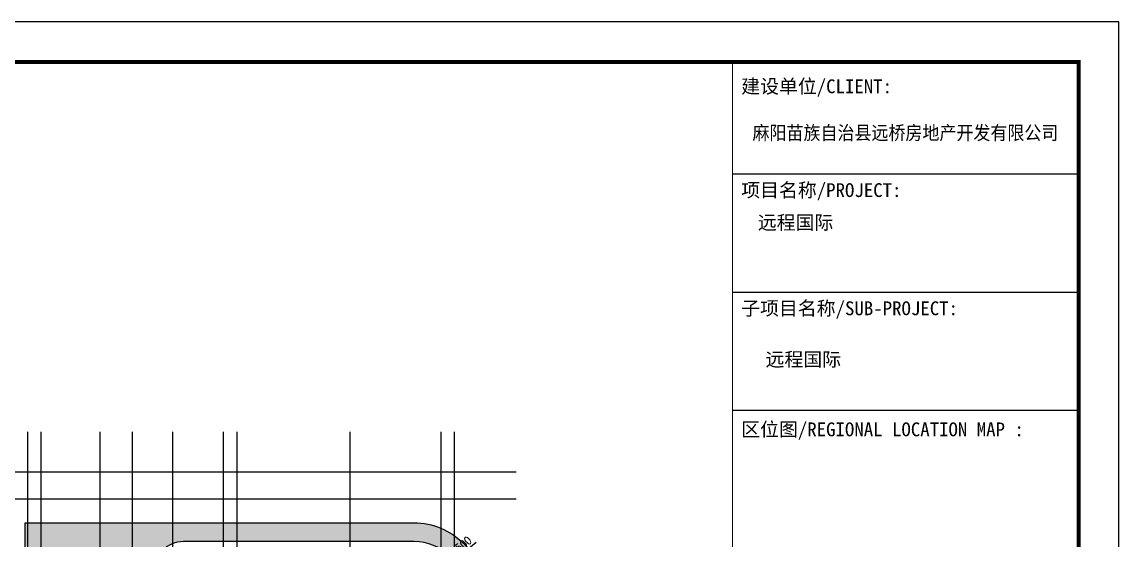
# Model space of a CAD drawing. Extents: x -737978 to 768813, y -372247 to 1140308.
# Drawn here: x -260626 to -219936, y -90144 to -70811 of the extents above; entities that cross this region are included whole.
import ezdxf

# ---------------------------------------------------------------- set-up
doc = ezdxf.new("R2010")
doc.units = 0
doc.header["$LTSCALE"] = 10
doc.header["$MEASUREMENT"] = 0
doc.linetypes.add('DOTE', pattern=[2.42, 2, -0.2, 0.02, -0.2])
doc.layers.get('0').update_dxf_attribs({"linetype": 'CONTINUOUS'})
doc.layers.get('Defpoints').update_dxf_attribs({"linetype": 'CONTINUOUS'})
for name, color, linetype in [('A-ANNO-DIMS', 93, 'CONTINUOUS'), ('A-WALL-GLAZ', 141, 'CONTINUOUS'), ('DOTE', 1, 'DOTE'), ('PUB_TITLE', 4, 'CONTINUOUS')]:
    doc.layers.add(name, color=color, linetype=linetype)
doc.styles.add('-宋体', font='', dxfattribs={"width": 0.8})
doc.styles.add('_TCH_DIM_T3', font='SIMPLEX.shx', dxfattribs={"width": 0.8, "bigfont": 'GBCBIG.shx'})
doc.styles.get('-宋体').set_extended_font_data('SimSun')
doc.dimstyles.new('_TCH_ARCH', dxfattribs={"dimtxt": 3.5, "dimasz": 1, "dimexe": 2.5, "dimexo": 3, "dimgap": 1, "dimtad": 1, "dimtoh": 1, "dimdec": 0, "dimzin": 0, "dimdsep": 46, "dimtxsty": '_TCH_DIM_T3', "dimblk": 'ARCHTICK', "dimcen": 0.09, "dimclrt": 7, "dimadec": 1, "dimazin": 0, "dimtfac": 1, "dimtdec": 0, "dimtix": 1, "dimtmove": 2, "dimatfit": 3, "dimfxl": 1, "dimtolj": 1, "dimtzin": 0, "dimarcsym": 0})

# ---------------------------------------------------------------- blocks, each defined once
blk = doc.blocks.new('TQ1')
at = {"layer": 'PUB_TITLE'}
for p, q in [((-49855, -380355), (-43855, -380355)), ((-49855, -382405), (-43855, -382405))]:
    blk.add_line(p, q, dxfattribs=at)
at = {"layer": 'PUB_TITLE', "const_width": 20}
for points in [[(-49855, -378414), (-49855, -418455)], [(-49855, -384455), (-43855, -384455)]]:
    blk.add_lwpolyline(points, dxfattribs=at)
at = {"layer": 'PUB_TITLE', "style": '-宋体'}
for s, p in [('建设单位/CLIENT:', (-49705, -378955)), ('项目名称/PROJECT:', (-49705, -380755)), ('远程国际', (-49417, -381317)), ('子项目名称/SUB-PROJECT:', (-49705, -382805)), ('远程国际', (-49283, -383691)), ('区位图/REGIONAL LOCATION MAP :', (-49705, -384905))]:
    blk.add_text(s, height=240, dxfattribs=at).set_placement(p)
at = {"layer": 'PUB_TITLE', "style": '-宋体', "width": 0.9}
blk.add_text('麻阳苗族自治县远桥房地产开发有限公司', height=240, dxfattribs=at).set_placement((-49509, -379761))
blk = doc.blocks.new('_ArchTick')
at = {"color": 0, "linetype": 'ByBlock', "const_width": 0.4}
blk.add_lwpolyline([(-0.5, -0.5), (0.5, 0.5)], dxfattribs=at)
blk = doc.blocks.new('*D208')
at = {"layer": 'A-ANNO-DIMS', "color": 0, "lineweight": -2, "transparency": 16777216}
for p in [(-243683, -90226), (-246001, -92098)]:
    blk.add_line(p, (-244834, -91156), dxfattribs=at)
at = {"layer": 'Defpoints', "color": 0, "transparency": 16777216}
for p in [(-244834, -91156), (-246001, -92098)]:
    blk.add_point(p, dxfattribs=at)
at = {"layer": 'A-ANNO-DIMS', "color": 0, "lineweight": -2, "transparency": 16777216, "xscale": 120, "yscale": 120, "zscale": 120, "rotation": 218.9256053519914}
blk.add_blockref('_ArchTick', (-244834, -91156), dxfattribs=at)
at = {"layer": 'A-ANNO-DIMS', "color": 7, "transparency": 16777216, "insert": (-244322, -90421), "char_height": 300, "attachment_point": 5, "rotation": 38.9256, "style": '_TCH_DIM_T3'}
blk.add_mtext('\\A1;R1500', dxfattribs=at)

msp = doc.modelspace()

# ---------------------------------------------------------------- hatches: boundary and pattern name
at = {"layer": 'A-WALL-GLAZ'}
h = msp.add_hatch(dxfattribs=at)
h.set_pattern_fill('玻璃2', color=8, scale=100)
h.set_pattern_definition([(45, (120, 60), (9e-14, 1527.3506), [600, -360, 600, -360, 240, -523.2816]), (45, (90, 90), (9e-14, 1527.3506), [480, -600, 360, -360, 420, -463.2816]), (45, (90, 180), (9e-14, 1527.3506), [360, -720, 240, -360, 540, -463.2816]), (45, (180, 90), (9e-14, 1527.3506), [360, -720, 300, -1303.2815]), (45, (270, 180), (9e-14, 1527.3506), [180, -900, 120, -1483.2815]), (45, (120, 330), (9e-14, 1527.3506), [120, -900, 120, -480, 300, -763.2816]), (45, (660, 240), (9e-14, 1527.3506), [600, -900, 720, -475.2816]), (45, (660, 150), (9e-14, 1527.3506), [840, -600, 900, -355.2816]), (45, (810, 270), (-2e-13, -1697.0563), [600, -840, 480, -763.2816]), (45, (720, 450), (9e-14, 1527.3506), [300, -1200, 360, -823.2816]), (45, (900, 360), (9e-14, 1527.3506), [240, -1200, 240, -1003.2815])])
edge = h.paths.add_edge_path()
edge.add_arc((-244395.9, -123603.5), 294.9, 270, 360.9898)
edge.add_line((-244101.1, -123598.4), (-244101.1, -92098.4))
edge.add_arc((-246001.1, -92098.4), 1900, 0, 90)
edge.add_line((-246001.1, -90198.4), (-254601.1, -90198.4))
edge.add_arc((-254601.1, -91292.1), 1093.8, 90, 180.32653)
edge.add_line((-255694.9, -91298.4), (-260501.1, -91298.4))
edge.add_line((-260501.1, -91298.4), (-260501.1, -89498.4))
edge.add_line((-260501.1, -89498.4), (-246001.1, -89498.4))
edge.add_arc((-246001.1, -92098.4), 2600, 0, 90, ccw=False)
edge.add_line((-243401.1, -92098.4), (-243401.1, -123898.4))
edge.add_line((-243401.1, -123898.4), (-244395.9, -123898.3))

# ---------------------------------------------------------------- linework, layer by layer
msp.add_lwpolyline([(-244395.9, -123898.3, 0.4192825), (-244101.1, -123598.4), (-244101.1, -92098.4, 0.4142136), (-246001.1, -90198.4), (-254601.1, -90198.4, 0.4158838), (-255694.9, -91298.4), (-260501.1, -91298.4), (-260501.1, -89498.4), (-260501.1, -89498.4), (-260501.1, -89498.4), (-260501.1, -89498.4), (-260501.1, -89498.4), (-246001.1, -89498.4, -0.4142136), (-243401.1, -92098.4), (-243401.1, -123898.4), (-244395.9, -123898.3)], format="xyb")
at = {"layer": 'DOTE'}
for p, q in [((-260401.1, -125798.4), (-260401.1, -86098.4)), ((-259901.1, -125798.4), (-259901.1, -86098.4)), ((-257701.1, -125798.4), (-257701.1, -86098.4)), ((-256501.2, -125798.4), (-256501.1, -86098.4)), ((-255001.1, -125798.4), (-255001.1, -86098.4)), ((-253101.1, -125798.4), (-253101.1, -86098.4)), ((-252601.3, -125798.4), (-252601.3, -86098.4)), ((-248401.2, -86098.4), (-248401.2, -125798.4)), ((-245001.3, -86098.4), (-245001.3, -125798.4)), ((-244501.1, -86098.4), (-244501.1, -125798.4)), ((-365101.1, -87598.4), (-242201.1, -87598.4)), ((-365101.1, -88598.4), (-242201.1, -88598.4))]:
    msp.add_line(p, q, dxfattribs=at)
at = {"layer": 'PUB_TITLE'}
msp.add_lwpolyline([(-377375.1, -159910.6), (-219725.1, -159910.6), (-219725.1, -70810.6), (-377375.1, -70810.6)], close=True, dxfattribs=at)
at = {"layer": 'PUB_TITLE', "const_width": 150}
msp.add_lwpolyline([(-373625.1, -158410.6), (-221225.1, -158410.6), (-221225.1, -72310.6), (-373625.1, -72310.6)], close=True, dxfattribs=at)

# ---------------------------------------------------------------- block references
at = {"xscale": 2.15028113370122, "yscale": 2.15028113370122, "zscale": 2.15028113370122}
msp.add_blockref('TQ1', (-126925.1, 741385.6), dxfattribs=at)

# ---------------------------------------------------------------- dimensions: what is measured, and where the dimension line sits
at = {"layer": 'A-ANNO-DIMS'}
dim = msp.add_radius_dim(center=(-246001.1, -92098.4), mpoint=(-244834.2, -91155.9), dimstyle='_TCH_ARCH', override={"dimtxt": 300, "dimasz": 120, "dimgap": 100}, dxfattribs=at)
dim.commit()
dim.dimension.update_dxf_attribs({"geometry": '*D208', "text_midpoint": (-244322.2, -90421.1)})

doc.saveas('drawing.dxf')
